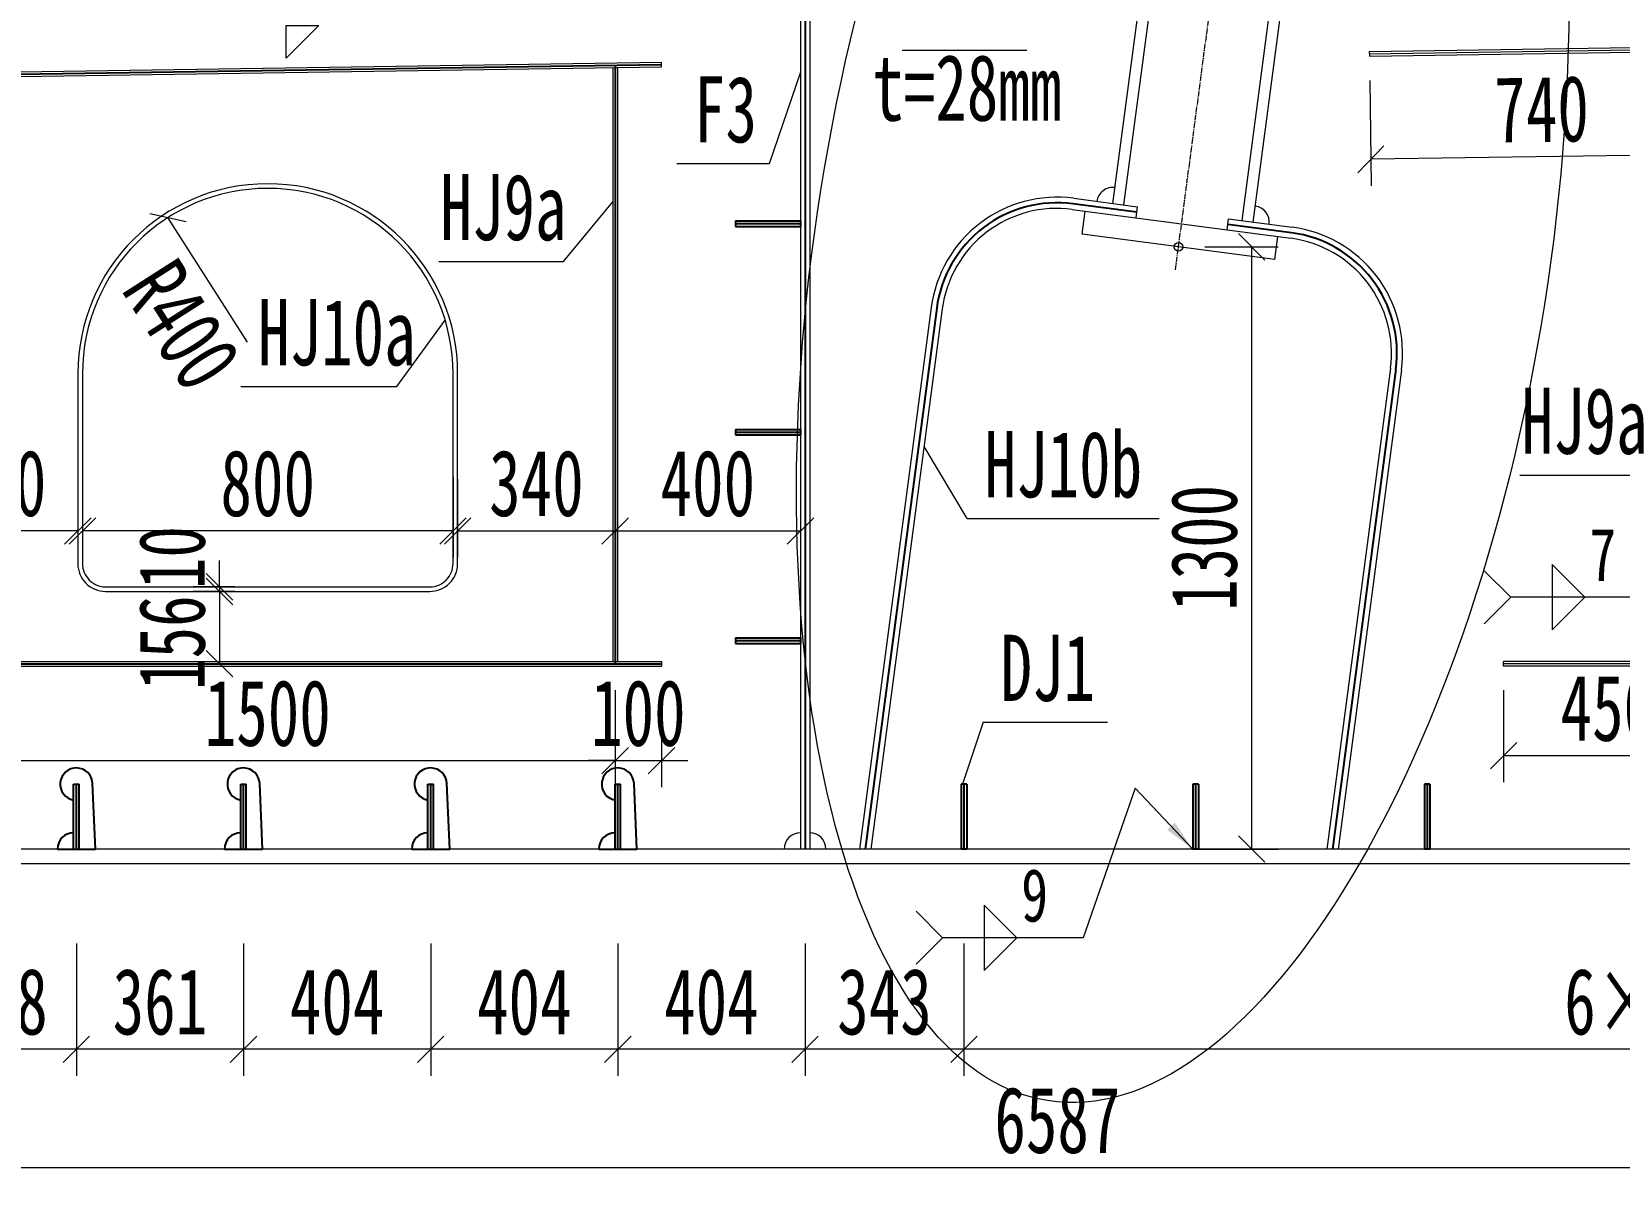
# Model space of a CAD drawing. Header units: millimetres. Extents: x 44597 to 300567, y -113054 to 73044.
# Drawn here: x 168044 to 171471, y -68275 to -65766 of the extents above; entities that cross this region are included whole.
import ezdxf
from ezdxf.enums import TextEntityAlignment as Align

# ---------------------------------------------------------------- set-up
doc = ezdxf.new("R2010")
doc.units = ezdxf.units.MM
doc.linetypes.add('CENTER2', pattern=[28.575, 19.05, -3.175, 3.175, -3.175])
doc.layers.get('Defpoints').update_dxf_attribs({"color": 8})
for name, color, linetype, lineweight in [('Dim', 4, 'Continuous', 15), ('中心线', 2, 'CENTER2', 15), ('文字', 7, 'Continuous', 15), ('细实线', 4, 'Continuous', 15), ('钢板粗线', 1, 'Continuous', 25), ('钢板细线', 6, 'Continuous', 15)]:
    doc.layers.add(name, color=color, linetype=linetype, lineweight=lineweight)
doc.layers.add('Text', color=4, linetype='Continuous')
doc.styles.add('111', font='', dxfattribs={"width": 0.7})
doc.styles.add('BM_Dim', font='', dxfattribs={"width": 0.85})
doc.styles.add('SMEDI', font='', dxfattribs={"width": 0.75})
doc.styles.get("Standard").update_dxf_attribs({"font": ''})
doc.styles.get('111').set_extended_font_data('仿宋_GB2312')
doc.styles.get('BM_Dim').set_extended_font_data('仿宋_GB2312')
doc.styles.get('SMEDI').set_extended_font_data('仿宋_GB2312')
doc.styles.get('Standard').set_extended_font_data('仿宋_GB2312')
doc.dimstyles.new('200', dxfattribs={"dimscale": 0, "dimtxt": 2.5, "dimasz": 1, "dimexe": 1, "dimexo": 1, "dimgap": 0.6, "dimtad": 1, "dimdec": 0, "dimdsep": 46, "dimtxsty": '111', "dimblk": 'OBLIQUE', "dimcen": 0, "dimclrd": 4, "dimclre": 4, "dimclrt": 4, "dimadec": 1, "dimazin": 2, "dimtfac": 1, "dimtdec": 0, "dimtix": 1, "dimtmove": 2, "dimatfit": 3, "dimfxl": 4, "dimfxlon": 1, "dimtolj": 1, "dimlwd": -1, "dimlwe": -1, "dimarcsym": 0})
doc.dimstyles.new('MSteel_1.0_1.0', dxfattribs={"dimtxt": 3, "dimasz": 1.2, "dimexe": 1, "dimexo": 1, "dimgap": 1, "dimtad": 3, "dimtoh": 1, "dimdec": 0, "dimzin": 0, "dimdsep": 46, "dimtxsty": 'Standard', "dimblk": 'ARCHTICK', "dimcen": 0.09, "dimclrd": 3, "dimclre": 3, "dimadec": 0, "dimazin": 0, "dimtfac": 1, "dimtdec": 4, "dimtofl": 0, "dimtmove": 0, "dimatfit": 3, "dimfxl": 1, "dimtolj": 1, "dimtzin": 0, "dimarcsym": 0})

# ---------------------------------------------------------------- blocks, each defined once
blk = doc.blocks.new('_Oblique')
at = {"color": 0, "linetype": 'ByBlock', "lineweight": -2}
blk.add_line((-0.5, -0.5), (0.5, 0.5), dxfattribs=at)
blk = doc.blocks.new('*D2559')
at = {"layer": 'Defpoints', "color": 0, "transparency": 16777216}
for p in [(166965, -67555.7), (173551.7, -67558.1), (166965, -68218.2)]:
    blk.add_point(p, dxfattribs=at)
at = {"layer": '细实线', "color": 4, "transparency": 16777216}
for p, q in [((166965, -67989.6), (166965, -68275.3)), ((173551.7, -67989.6), (173551.7, -68275.3)), ((173551.7, -68218.2), (166965, -68218.2))]:
    blk.add_line(p, q, dxfattribs=at)
at = {"layer": '细实线', "color": 4, "transparency": 16777216, "xscale": 57.14285714285715, "yscale": 57.14285714285715, "zscale": 57.14285714285715, "rotation": 180}
blk.add_blockref('_Oblique', (166965, -68218.2), dxfattribs=at)
at = {"layer": '细实线', "color": 4, "transparency": 16777216, "xscale": 57.14285714285715, "yscale": 57.14285714285715, "zscale": 57.14285714285715}
blk.add_blockref('_Oblique', (173551.7, -68218.2), dxfattribs=at)
at = {"layer": '细实线', "color": 4, "transparency": 16777216, "insert": (170258.4, -68116), "char_height": 142.86, "attachment_point": 5, "style": '111'}
blk.add_mtext('\\A1;6587', dxfattribs=at)
blk = doc.blocks.new('*D2561')
at = {"layer": 'Defpoints', "color": 0, "transparency": 16777216}
for p in [(169713.7, -67530.1), (170056.7, -67530.1), (169713.7, -67962.5)]:
    blk.add_point(p, dxfattribs=at)
at = {"layer": '细实线', "color": 4, "transparency": 16777216}
for p, q in [((169713.7, -67733.9), (169713.7, -68019.6)), ((170056.7, -67733.9), (170056.7, -68019.6)), ((170056.7, -67962.5), (169713.7, -67962.5))]:
    blk.add_line(p, q, dxfattribs=at)
at = {"layer": '细实线', "color": 4, "transparency": 16777216, "xscale": 57.14285714285715, "yscale": 57.14285714285715, "zscale": 57.14285714285715, "rotation": 180}
blk.add_blockref('_Oblique', (169713.7, -67962.5), dxfattribs=at)
at = {"layer": '细实线', "color": 4, "transparency": 16777216, "xscale": 57.14285714285715, "yscale": 57.14285714285715, "zscale": 57.14285714285715}
blk.add_blockref('_Oblique', (170056.7, -67962.5), dxfattribs=at)
at = {"layer": '细实线', "color": 4, "transparency": 16777216, "insert": (169885.2, -67860.2), "char_height": 142.86, "attachment_point": 5, "style": '111'}
blk.add_mtext('\\A1;343', dxfattribs=at)
blk = doc.blocks.new('全融透2')
at = {"layer": 'Dim'}
blk.add_line((0, 0), (-4.479, 0), dxfattribs=at)
for points in [[(-3.227, 2.645), (-3.227, 1.414), (-1.995, 1.414)], [(-3.227, -2.645), (-3.227, -1.414), (-1.995, -1.414)]]:
    blk.add_lwpolyline(points, close=True, dxfattribs=at)
for points in [[(-1.995, 1.206), (-3.227, 0), (-3.227, 1.206)], [(-5.479, 1), (-4.479, 0), (-5.479, -1)], [(-1.995, -1.206), (-3.227, 0), (-3.227, -1.206)]]:
    blk.add_lwpolyline(points, dxfattribs=at)
at = {"layer": 'Text', "style": 'SMEDI', "width": 0.75}
blk.add_text('熔透', height=2, dxfattribs=at).set_placement((-9.923, 0), align=Align.MIDDLE_LEFT)
blk = doc.blocks.new('*D2563')
at = {"layer": 'Defpoints', "color": 0, "transparency": 16777216}
for p in [(170519.9, -66230.1), (170506.6, -67530.1), (170677.8, -67530.1)]:
    blk.add_point(p, dxfattribs=at)
at = {"layer": '细实线', "color": 4, "transparency": 16777216}
for p, q in [((170577, -66230.1), (170734.9, -66230.1)), ((170677.8, -66230.1), (170677.8, -67530.1)), ((170563.8, -67530.1), (170734.9, -67530.1))]:
    blk.add_line(p, q, dxfattribs=at)
at = {"layer": '细实线', "color": 4, "transparency": 16777216, "xscale": 57.14285714285715, "yscale": 57.14285714285715, "zscale": 57.14285714285715}
for p, rotation in [((170677.8, -66230.1), 90), ((170677.8, -67530.1), 270)]:
    blk.add_blockref('_Oblique', p, dxfattribs=dict(at, rotation=rotation))
at = {"layer": '细实线', "color": 4, "transparency": 16777216, "insert": (170575.5, -66880.1), "char_height": 142.86, "attachment_point": 5, "rotation": 90, "style": '111'}
blk.add_mtext('\\A1;1300', dxfattribs=at)
blk = doc.blocks.new('角焊缝1')
at = {"layer": 'Dim'}
blk.add_line((-3101.175, 370.223), (-3106.48, 370.223), dxfattribs=at)
blk.add_lwpolyline([(-3104.907, 371.455), (-3104.907, 368.992), (-3103.675, 370.223)], close=True, dxfattribs=at)
blk.add_lwpolyline([(-3107.48, 369.223), (-3106.48, 370.223), (-3107.48, 371.223)], dxfattribs=at)
blk = doc.blocks.new('_ArchTick')
at = {"color": 0, "linetype": 'ByBlock', "const_width": 0.15}
blk.add_lwpolyline([(-0.5, -0.5), (0.5, 0.5)], dxfattribs=at)
blk = doc.blocks.new('*D6223')
at = {"layer": 'Defpoints', "color": 0}
for p in [(-3495, 32), (-495, 32), (-3495, -400.3)]:
    blk.add_point(p, dxfattribs=at)
at = {"layer": '细实线', "color": 4}
for p, q in [((-3495, -171.8), (-3495, -457.5)), ((-495, -171.8), (-495, -457.5)), ((-495, -400.3), (-3495, -400.3))]:
    blk.add_line(p, q, dxfattribs=at)
at = {"layer": '细实线', "color": 4, "xscale": 57.14285714285715, "yscale": 57.14285714285715, "zscale": 57.14285714285715, "rotation": 180}
blk.add_blockref('_Oblique', (-3495, -400.3), dxfattribs=at)
at = {"layer": '细实线', "color": 4, "xscale": 57.14285714285715, "yscale": 57.14285714285715, "zscale": 57.14285714285715}
blk.add_blockref('_Oblique', (-495, -400.3), dxfattribs=at)
at = {"layer": '细实线', "color": 4, "insert": (-1995, -298.1), "char_height": 142.86, "attachment_point": 5, "style": '111'}
blk.add_mtext('\\A1;6×500', dxfattribs=at)
blk = doc.blocks.new('*D6226')
at = {"layer": 'Defpoints', "color": 0}
for p in [(-2330, 432.2), (-1880, 437), (-1880, 233.5)]:
    blk.add_point(p, dxfattribs=at)
at = {"layer": '细实线', "color": 4}
for p, q in [((-1880, 379.9), (-1880, 176.4)), ((-2330, 375), (-2330, 176.4)), ((-2330, 233.5), (-1880, 233.5))]:
    blk.add_line(p, q, dxfattribs=at)
at = {"layer": '细实线', "color": 4, "xscale": 57.14285714285715, "yscale": 57.14285714285715, "zscale": 57.14285714285715, "rotation": 180}
blk.add_blockref('_Oblique', (-2330, 233.5), dxfattribs=at)
at = {"layer": '细实线', "color": 4, "xscale": 57.14285714285715, "yscale": 57.14285714285715, "zscale": 57.14285714285715}
blk.add_blockref('_Oblique', (-1880, 233.5), dxfattribs=at)
at = {"layer": '细实线', "color": 4, "insert": (-2105, 335.8), "char_height": 142.86, "attachment_point": 5, "style": '111'}
blk.add_mtext('\\A1;450', dxfattribs=at)
blk = doc.blocks.new('12-140加劲 无过焊孔')
at = {"layer": 'Defpoints'}
blk.add_line((38946.6, 32076.7), (38946.6, 32216.7), dxfattribs=at)
at = {"layer": '钢板粗线', "color": 7}
for p, q in [((38940.6, 32076.7), (38940.6, 32216.7)), ((38940.6, 32216.7), (38952.6, 32216.7)), ((38952.6, 32076.7), (38952.6, 32216.7)), ((38940.6, 32076.7), (38952.6, 32076.7))]:
    blk.add_line(p, q, dxfattribs=at)
blk = doc.blocks.new('*D6237')
at = {"layer": 'Defpoints', "color": 0}
for p in [(-2619.9, 1748.3), (-1880, 1759.4), (-2616.5, 1520.8)]:
    blk.add_point(p, dxfattribs=at)
at = {"layer": '细实线', "color": 4}
for p, q in [((-2619.1, 1691.2), (-2615.6, 1463.6)), ((-1879.1, 1702.3), (-1875.7, 1474.7)), ((-1876.6, 1531.9), (-2616.5, 1520.8))]:
    blk.add_line(p, q, dxfattribs=at)
at = {"layer": '细实线', "color": 4, "xscale": 57.14285714285715, "yscale": 57.14285714285715, "zscale": 57.14285714285715}
for p, rotation in [((-2616.5, 1520.8), 180.8593722433884), ((-1876.6, 1531.9), 0.8593722433884116)]:
    blk.add_blockref('_Oblique', p, dxfattribs=dict(at, rotation=rotation))
at = {"layer": '细实线', "color": 4, "insert": (-2248.1, 1628.5), "char_height": 142.86, "attachment_point": 5, "rotation": 0.8594, "style": '111'}
blk.add_mtext('\\A1;740', dxfattribs=at)
blk = doc.blocks.new('12-140加劲 有过焊孔')
at = {"layer": 'Defpoints'}
blk.add_line((0, 0), (0, 140), dxfattribs=at)
at = {"layer": '钢板粗线', "color": 7}
for p, q in [((-6, 0), (-6, 140)), ((-6, 140), (6, 140)), ((6, 0), (6, 140)), ((41, 0), (35, 141.5)), ((-41, 0), (41, 0))]:
    blk.add_line(p, q, dxfattribs=at)
for centre, start, end in [((0, 140), 2.441, 260.1291), ((-6, 0), 90, 180)]:
    blk.add_arc(centre, 35, start, end, dxfattribs=at)
blk = doc.blocks.new('*D2572')
at = {"layer": 'Defpoints', "color": 0, "transparency": 16777216}
for p in [(169713.7, -67530.1), (169309.6, -67562.1), (169309.6, -67962.5)]:
    blk.add_point(p, dxfattribs=at)
at = {"layer": '细实线', "color": 4, "transparency": 16777216}
for p, q in [((169309.6, -67733.9), (169309.6, -68019.6)), ((169713.7, -67733.9), (169713.7, -68019.6)), ((169713.7, -67962.5), (169309.6, -67962.5))]:
    blk.add_line(p, q, dxfattribs=at)
at = {"layer": '细实线', "color": 4, "transparency": 16777216, "xscale": 57.14285714285715, "yscale": 57.14285714285715, "zscale": 57.14285714285715, "rotation": 180}
blk.add_blockref('_Oblique', (169309.6, -67962.5), dxfattribs=at)
at = {"layer": '细实线', "color": 4, "transparency": 16777216, "xscale": 57.14285714285715, "yscale": 57.14285714285715, "zscale": 57.14285714285715}
blk.add_blockref('_Oblique', (169713.7, -67962.5), dxfattribs=at)
at = {"layer": '细实线', "color": 4, "transparency": 16777216, "insert": (169511.6, -67860.2), "char_height": 142.86, "attachment_point": 5, "style": '111'}
blk.add_mtext('\\A1;404', dxfattribs=at)
blk = doc.blocks.new('*D2573')
at = {"layer": 'Defpoints', "color": 0, "transparency": 16777216}
for p in [(168905.5, -67562.1), (169309.6, -67562.1), (168905.5, -67962.5)]:
    blk.add_point(p, dxfattribs=at)
at = {"layer": '细实线', "color": 4, "transparency": 16777216}
for p, q in [((168905.5, -67733.9), (168905.5, -68019.6)), ((169309.6, -67733.9), (169309.6, -68019.6)), ((169309.6, -67962.5), (168905.5, -67962.5))]:
    blk.add_line(p, q, dxfattribs=at)
at = {"layer": '细实线', "color": 4, "transparency": 16777216, "xscale": 57.14285714285715, "yscale": 57.14285714285715, "zscale": 57.14285714285715, "rotation": 180}
blk.add_blockref('_Oblique', (168905.5, -67962.5), dxfattribs=at)
at = {"layer": '细实线', "color": 4, "transparency": 16777216, "xscale": 57.14285714285715, "yscale": 57.14285714285715, "zscale": 57.14285714285715}
blk.add_blockref('_Oblique', (169309.6, -67962.5), dxfattribs=at)
at = {"layer": '细实线', "color": 4, "transparency": 16777216, "insert": (169107.5, -67860.2), "char_height": 142.86, "attachment_point": 5, "style": '111'}
blk.add_mtext('\\A1;404', dxfattribs=at)
blk = doc.blocks.new('*D2574')
at = {"layer": 'Defpoints', "color": 0, "transparency": 16777216}
for p in [(168501.4, -67562.1), (168905.5, -67562.1), (168501.4, -67962.5)]:
    blk.add_point(p, dxfattribs=at)
at = {"layer": '细实线', "color": 4, "transparency": 16777216}
for p, q in [((168501.4, -67733.9), (168501.4, -68019.6)), ((168905.5, -67733.9), (168905.5, -68019.6)), ((168905.5, -67962.5), (168501.4, -67962.5))]:
    blk.add_line(p, q, dxfattribs=at)
at = {"layer": '细实线', "color": 4, "transparency": 16777216, "xscale": 57.14285714285715, "yscale": 57.14285714285715, "zscale": 57.14285714285715, "rotation": 180}
blk.add_blockref('_Oblique', (168501.4, -67962.5), dxfattribs=at)
at = {"layer": '细实线', "color": 4, "transparency": 16777216, "xscale": 57.14285714285715, "yscale": 57.14285714285715, "zscale": 57.14285714285715}
blk.add_blockref('_Oblique', (168905.5, -67962.5), dxfattribs=at)
at = {"layer": '细实线', "color": 4, "transparency": 16777216, "insert": (168703.5, -67860.2), "char_height": 142.86, "attachment_point": 5, "style": '111'}
blk.add_mtext('\\A1;404', dxfattribs=at)
blk = doc.blocks.new('*D2583')
at = {"layer": 'Defpoints', "color": 0, "transparency": 16777216}
for p in [(168140.7, -67562.1), (168501.4, -67562.1), (168140.7, -67962.5)]:
    blk.add_point(p, dxfattribs=at)
at = {"layer": '细实线', "color": 4, "transparency": 16777216}
for p, q in [((168140.7, -67733.9), (168140.7, -68019.6)), ((168501.4, -67733.9), (168501.4, -68019.6)), ((168501.4, -67962.5), (168140.7, -67962.5))]:
    blk.add_line(p, q, dxfattribs=at)
at = {"layer": '细实线', "color": 4, "transparency": 16777216, "xscale": 57.14285714285715, "yscale": 57.14285714285715, "zscale": 57.14285714285715, "rotation": 180}
blk.add_blockref('_Oblique', (168140.7, -67962.5), dxfattribs=at)
at = {"layer": '细实线', "color": 4, "transparency": 16777216, "xscale": 57.14285714285715, "yscale": 57.14285714285715, "zscale": 57.14285714285715}
blk.add_blockref('_Oblique', (168501.4, -67962.5), dxfattribs=at)
at = {"layer": '细实线', "color": 4, "transparency": 16777216, "insert": (168321, -67860.2), "char_height": 142.86, "attachment_point": 5, "style": '111'}
blk.add_mtext('\\A1;361', dxfattribs=at)
blk = doc.blocks.new('*D2584')
at = {"layer": 'Defpoints', "color": 0, "transparency": 16777216}
for p in [(167812.8, -67562.1), (168140.7, -67562.1), (167812.8, -67962.5)]:
    blk.add_point(p, dxfattribs=at)
at = {"layer": '细实线', "color": 4, "transparency": 16777216}
for p, q in [((167812.8, -67733.9), (167812.8, -68019.6)), ((168140.7, -67733.9), (168140.7, -68019.6)), ((168140.7, -67962.5), (167812.8, -67962.5))]:
    blk.add_line(p, q, dxfattribs=at)
at = {"layer": '细实线', "color": 4, "transparency": 16777216, "xscale": 57.14285714285715, "yscale": 57.14285714285715, "zscale": 57.14285714285715, "rotation": 180}
blk.add_blockref('_Oblique', (167812.8, -67962.5), dxfattribs=at)
at = {"layer": '细实线', "color": 4, "transparency": 16777216, "xscale": 57.14285714285715, "yscale": 57.14285714285715, "zscale": 57.14285714285715}
blk.add_blockref('_Oblique', (168140.7, -67962.5), dxfattribs=at)
at = {"layer": '细实线', "color": 4, "transparency": 16777216, "insert": (167976.7, -67860.2), "char_height": 142.86, "attachment_point": 5, "style": '111'}
blk.add_mtext('\\A1;328', dxfattribs=at)
blk = doc.blocks.new('*D2592')
at = {"layer": 'Defpoints', "color": 0, "transparency": 16777216}
for p in [(167803.7, -67130.1), (169303.7, -67130.1), (169303.7, -67339.4)]:
    blk.add_point(p, dxfattribs=at)
at = {"layer": '细实线', "color": 4, "transparency": 16777216}
for p, q in [((167803.7, -67187.3), (167803.7, -67396.6)), ((169303.7, -67187.3), (169303.7, -67396.6)), ((167803.7, -67339.4), (169303.7, -67339.4))]:
    blk.add_line(p, q, dxfattribs=at)
at = {"layer": '细实线', "color": 4, "transparency": 16777216, "xscale": 57.14285714285715, "yscale": 57.14285714285715, "zscale": 57.14285714285715, "rotation": 180}
blk.add_blockref('_Oblique', (167803.7, -67339.4), dxfattribs=at)
at = {"layer": '细实线', "color": 4, "transparency": 16777216, "xscale": 57.14285714285715, "yscale": 57.14285714285715, "zscale": 57.14285714285715}
blk.add_blockref('_Oblique', (169303.7, -67339.4), dxfattribs=at)
at = {"layer": '细实线', "color": 4, "transparency": 16777216, "insert": (168553.7, -67237.2), "char_height": 142.86, "attachment_point": 5, "style": '111'}
blk.add_mtext('\\A1;1500', dxfattribs=at)
blk = doc.blocks.new('*D2593')
at = {"layer": 'Defpoints', "color": 0, "transparency": 16777216}
for p in [(169303.7, -67130.1), (169403.7, -67132.3), (169403.7, -67339.4)]:
    blk.add_point(p, dxfattribs=at)
at = {"layer": '细实线', "color": 4, "transparency": 16777216}
for p, q in [((169303.7, -67187.3), (169303.7, -67396.6)), ((169403.7, -67189.4), (169403.7, -67396.6)), ((169303.7, -67339.4), (169246.5, -67339.4)), ((169303.7, -67339.4), (169403.7, -67339.4)), ((169403.7, -67339.4), (169460.8, -67339.4))]:
    blk.add_line(p, q, dxfattribs=at)
at = {"layer": '细实线', "color": 4, "transparency": 16777216, "xscale": 57.14285714285715, "yscale": 57.14285714285715, "zscale": 57.14285714285715}
blk.add_blockref('_Oblique', (169303.7, -67339.4), dxfattribs=at)
at = {"layer": '细实线', "color": 4, "transparency": 16777216, "xscale": 57.14285714285715, "yscale": 57.14285714285715, "zscale": 57.14285714285715, "rotation": 180}
blk.add_blockref('_Oblique', (169403.7, -67339.4), dxfattribs=at)
at = {"layer": '细实线', "color": 4, "transparency": 16777216, "insert": (169353.7, -67237.2), "char_height": 142.86, "attachment_point": 5, "style": '111'}
blk.add_mtext('\\A1;100', dxfattribs=at)
blk = doc.blocks.new('*D2594')
at = {"layer": 'Defpoints', "color": 0, "transparency": 16777216}
for p in [(169703.7, -66684), (169303.7, -66691.4), (169703.7, -66843.5)]:
    blk.add_point(p, dxfattribs=at)
at = {"layer": '细实线', "color": 4, "transparency": 16777216}
for p, q in [((169303.7, -66748.5), (169303.7, -66900.6)), ((169703.7, -66741.2), (169703.7, -66900.6)), ((169303.7, -66843.5), (169703.7, -66843.5))]:
    blk.add_line(p, q, dxfattribs=at)
at = {"layer": '细实线', "color": 4, "transparency": 16777216, "xscale": 57.14285714285715, "yscale": 57.14285714285715, "zscale": 57.14285714285715, "rotation": 180}
blk.add_blockref('_Oblique', (169303.7, -66843.5), dxfattribs=at)
at = {"layer": '细实线', "color": 4, "transparency": 16777216, "xscale": 57.14285714285715, "yscale": 57.14285714285715, "zscale": 57.14285714285715}
blk.add_blockref('_Oblique', (169703.7, -66843.5), dxfattribs=at)
at = {"layer": '细实线', "color": 4, "transparency": 16777216, "insert": (169503.7, -66741.2), "char_height": 142.86, "attachment_point": 5, "style": '111'}
blk.add_mtext('\\A1;400', dxfattribs=at)
blk = doc.blocks.new('*D2596')
at = {"layer": 'Defpoints', "color": 0, "transparency": 16777216}
for p in [(168963.7, -66674.5), (169303.7, -66668.2), (169303.7, -66843.5)]:
    blk.add_point(p, dxfattribs=at)
at = {"layer": '细实线', "color": 4, "transparency": 16777216}
for p, q in [((169303.7, -66725.4), (169303.7, -66900.6)), ((168963.7, -66731.7), (168963.7, -66900.6)), ((168963.7, -66843.5), (169303.7, -66843.5))]:
    blk.add_line(p, q, dxfattribs=at)
at = {"layer": '细实线', "color": 4, "transparency": 16777216, "xscale": 57.14285714285715, "yscale": 57.14285714285715, "zscale": 57.14285714285715, "rotation": 180}
blk.add_blockref('_Oblique', (168963.7, -66843.5), dxfattribs=at)
at = {"layer": '细实线', "color": 4, "transparency": 16777216, "xscale": 57.14285714285715, "yscale": 57.14285714285715, "zscale": 57.14285714285715}
blk.add_blockref('_Oblique', (169303.7, -66843.5), dxfattribs=at)
at = {"layer": '细实线', "color": 4, "transparency": 16777216, "insert": (169133.7, -66741.2), "char_height": 142.86, "attachment_point": 5, "style": '111'}
blk.add_mtext('\\A1;340', dxfattribs=at)
blk = doc.blocks.new('*D2597')
at = {"layer": 'Defpoints', "color": 0, "transparency": 16777216}
for p in [(168153.7, -66676.1), (168953.7, -66669.8), (168153.7, -66843.5)]:
    blk.add_point(p, dxfattribs=at)
at = {"layer": '细实线', "color": 4, "transparency": 16777216}
for p, q in [((168153.7, -66733.2), (168153.7, -66900.6)), ((168953.7, -66726.9), (168953.7, -66900.6)), ((168953.7, -66843.5), (168153.7, -66843.5))]:
    blk.add_line(p, q, dxfattribs=at)
at = {"layer": '细实线', "color": 4, "transparency": 16777216, "xscale": 57.14285714285715, "yscale": 57.14285714285715, "zscale": 57.14285714285715, "rotation": 180}
blk.add_blockref('_Oblique', (168153.7, -66843.5), dxfattribs=at)
at = {"layer": '细实线', "color": 4, "transparency": 16777216, "xscale": 57.14285714285715, "yscale": 57.14285714285715, "zscale": 57.14285714285715}
blk.add_blockref('_Oblique', (168953.7, -66843.5), dxfattribs=at)
at = {"layer": '细实线', "color": 4, "transparency": 16777216, "insert": (168553.7, -66741.2), "char_height": 142.86, "attachment_point": 5, "style": '111'}
blk.add_mtext('\\A1;800', dxfattribs=at)
blk = doc.blocks.new('*D2598')
at = {"layer": 'Defpoints', "color": 0, "transparency": 16777216}
for p in [(167803.7, -66668.2), (168143.7, -66674.5), (167803.7, -66843.5)]:
    blk.add_point(p, dxfattribs=at)
at = {"layer": '细实线', "color": 4, "transparency": 16777216}
for p, q in [((167803.7, -66725.4), (167803.7, -66900.6)), ((168143.7, -66731.7), (168143.7, -66900.6)), ((168143.7, -66843.5), (167803.7, -66843.5))]:
    blk.add_line(p, q, dxfattribs=at)
at = {"layer": '细实线', "color": 4, "transparency": 16777216, "xscale": 57.14285714285715, "yscale": 57.14285714285715, "zscale": 57.14285714285715, "rotation": 180}
blk.add_blockref('_Oblique', (167803.7, -66843.5), dxfattribs=at)
at = {"layer": '细实线', "color": 4, "transparency": 16777216, "xscale": 57.14285714285715, "yscale": 57.14285714285715, "zscale": 57.14285714285715}
blk.add_blockref('_Oblique', (168143.7, -66843.5), dxfattribs=at)
at = {"layer": '细实线', "color": 4, "transparency": 16777216, "insert": (167973.7, -66741.2), "char_height": 142.86, "attachment_point": 5, "style": '111'}
blk.add_mtext('\\A1;340', dxfattribs=at)
blk = doc.blocks.new('*D2599')
at = {"layer": 'Defpoints', "color": 0, "transparency": 16777216}
for p in [(168539.8, -66964.1), (168449.7, -66974.1), (168539.8, -66974.1)]:
    blk.add_point(p, dxfattribs=at)
at = {"layer": '细实线', "color": 4, "transparency": 16777216}
for p, q in [((168449.7, -66964.1), (168449.7, -66907)), ((168482.7, -66964.1), (168392.6, -66964.1)), ((168449.7, -66964.1), (168449.7, -66974.1)), ((168482.7, -66974.1), (168392.6, -66974.1)), ((168449.7, -66974.1), (168449.7, -67031.3))]:
    blk.add_line(p, q, dxfattribs=at)
at = {"layer": '细实线', "color": 4, "transparency": 16777216, "xscale": 57.14285714285715, "yscale": 57.14285714285715, "zscale": 57.14285714285715}
for p, rotation in [((168449.7, -66964.1), 270), ((168449.7, -66974.1), 90)]:
    blk.add_blockref('_Oblique', p, dxfattribs=dict(at, rotation=rotation))
at = {"layer": '细实线', "color": 4, "transparency": 16777216, "insert": (168347.5, -66901.1), "char_height": 142.86, "attachment_point": 5, "rotation": 90, "style": '111'}
blk.add_mtext('\\A1;10', dxfattribs=at)
blk = doc.blocks.new('*D2600')
at = {"layer": 'Defpoints', "color": 0, "transparency": 16777216}
for p in [(168539.8, -66974.1), (168449.7, -67130.1), (168539.8, -67130.1)]:
    blk.add_point(p, dxfattribs=at)
at = {"layer": '细实线', "color": 4, "transparency": 16777216}
for p, q in [((168482.7, -66974.1), (168392.6, -66974.1)), ((168449.7, -66974.1), (168449.7, -67130.1)), ((168482.7, -67130.1), (168392.6, -67130.1))]:
    blk.add_line(p, q, dxfattribs=at)
at = {"layer": '细实线', "color": 4, "transparency": 16777216, "xscale": 57.14285714285715, "yscale": 57.14285714285715, "zscale": 57.14285714285715}
for p, rotation in [((168449.7, -66974.1), 90), ((168449.7, -67130.1), 270)]:
    blk.add_blockref('_Oblique', p, dxfattribs=dict(at, rotation=rotation))
at = {"layer": '细实线', "color": 4, "transparency": 16777216, "insert": (168347.5, -67084.7), "char_height": 142.86, "attachment_point": 5, "rotation": 90, "style": '111'}
blk.add_mtext('\\A1;156', dxfattribs=at)
blk = doc.blocks.new('14-160加劲 无过焊孔')
at = {"layer": 'Defpoints'}
blk.add_line((38609.4, 32076.7), (38609.4, 32216.7), dxfattribs=at)
at = {"layer": '钢板粗线', "color": 7}
for p, q in [((38603.4, 32076.7), (38603.4, 32216.7)), ((38603.4, 32216.7), (38615.4, 32216.7)), ((38615.4, 32076.7), (38615.4, 32216.7)), ((38603.4, 32076.7), (38615.4, 32076.7))]:
    blk.add_line(p, q, dxfattribs=at)
blk = doc.blocks.new('ddd')
at = {"color": 8}
for p, q in [((-2619.9, 1748.3), (-16.3, 1787.4)), ((-279.7, 432), (-2330, 432))]:
    blk.add_line(p, q, dxfattribs=at)
at = {"layer": '细实线'}
blk.add_line((-2294.7, 839.2), (-2025.9, 839.2), dxfattribs=at)
at = {"layer": '细实线', "color": 8}
blk.add_line((-3125.6, 163.2), (-3238, -159.6), dxfattribs=at)
at = {"layer": '钢板细线'}
for p, q in [((-2620, 1753.3), (-16.4, 1792.4)), ((-2619.8, 1743.3), (-16.2, 1782.4)), ((-2620, 1753.3), (-2619.8, 1743.3)), ((-2330, 427), (-2330, 437)), ((-279.7, 437), (-2330, 437)), ((-279.7, 427), (-2330, 427))]:
    blk.add_line(p, q, dxfattribs=at)
at = {"layer": '细实线', "color": 8, "xscale": 57.1428571428572, "yscale": 57.1428571428572, "zscale": 57.1428571428572}
for p in [(175198.4, -20580.1), (173972, -21315.2)]:
    blk.add_blockref('角焊缝1', p, dxfattribs=at)
at = {"layer": '钢板细线', "rotation": 180.0000000000021}
for p in [(35451.6, 32248.7), (35951.6, 32248.7), (36451.6, 32248.7)]:
    blk.add_blockref('12-140加劲 无过焊孔', p, dxfattribs=at)
at = {"layer": 'Text', "color": 8, "style": 'SMEDI', "width": 0.75}
for s, p in [('7', (-2145.2, 667.5)), ('9', (-3371.6, -67.6))]:
    blk.add_text(s, height=114.3, dxfattribs=at).set_placement(p, align=Align.MIDDLE_LEFT)
at = {"layer": '文字', "style": 'BM_Dim', "width": 0.7}
blk.add_text('HJ9a', height=142.86, dxfattribs=at).set_placement((-2155.2, 842.2), align=Align.BOTTOM_CENTER)
at = {"layer": '细实线'}
dim = blk.add_aligned_dim(p1=(-1880, 1759.4), p2=(-2619.9, 1748.3), distance=227.6, dimstyle='200', override={"dimscale": 57.142857, "dimblk": 'Oblique'}, dxfattribs=at)
dim.commit()
dim.dimension.update_dxf_attribs({"geometry": '*D6237', "text_midpoint": (-2248.1, 1628.5)})
dim = blk.add_linear_dim(base=(-1880, 233.5), p1=(-2330, 432.2), p2=(-1880, 437), dimstyle='200', override={"dimscale": 57.142857, "dimblk": 'Oblique'}, dxfattribs=at)
dim.commit()
dim.dimension.update_dxf_attribs({"geometry": '*D6226', "text_midpoint": (-2105, 335.8)})
dim = blk.add_linear_dim(base=(-3495, -400.3), p1=(-495, 32), p2=(-3495, 32), text='6×500', dimstyle='200', override={"dimscale": 57.142857, "dimtxsty": '111', "dimblk": 'Oblique'}, dxfattribs=at)
dim.commit()
dim.dimension.update_dxf_attribs({"geometry": '*D6223', "text_midpoint": (-1995, -298.1)})
at = {"layer": 'Dim', "color": 8}
blk.add_leader([(-3001, 31.5), (-3125.6, 163.2)], dimstyle='MSteel_1.0_1.0', override={"dimscale": 57.142857, "dimclrd": 8}, dxfattribs=at)

msp = doc.modelspace()

# ---------------------------------------------------------------- linework, layer by layer
at = {"layer": 'Defpoints', "color": 8}
for p, q in [((169713.7, -65350.8), (169713.7, -67530.1)), ((165945.5, -65888.6), (169403.7, -65836.7)), ((169303.7, -65838.2), (169303.7, -67130.1))]:
    msp.add_line(p, q, dxfattribs=at)
at = {"layer": 'Defpoints'}
for p, q in [((169997.9, -66362.8), (169843.4, -67530.1)), ((170989.3, -66494), (170852.2, -67530.1)), ((167090.4, -67130.1), (169403.7, -67130.1))]:
    msp.add_line(p, q, dxfattribs=at)
for points in [[(170429.9, -66155.7), (170292.1, -66137.4, 0.414214), (169997.9, -66362.8)], [(170989.3, -66494, 0.414214), (170763.9, -66199.9), (170626.2, -66181.7)]]:
    msp.add_lwpolyline(points, format="xyb", dxfattribs=at)
at = {"layer": '中心线', "ltscale": 0.6}
msp.add_line((170513.3, -66280), (170679.2, -65026.1), dxfattribs=at)
at = {"layer": '细实线'}
for p, q in [((169923.3, -65805.5), (170192.1, -65805.5)), ((169636.6, -66050.7), (169704.9, -65852.5)), ((169437, -66050.7), (169636.6, -66050.7)), ((169191.9, -66261.6), (169298.7, -66133.1)), ((168923.1, -66261.6), (169191.9, -66261.6)), ((168832.1, -66532), (168936.5, -66388.3)), ((168495.3, -66532), (168832.1, -66532)), ((170063.6, -66816.9), (169970.5, -66661.5)), ((170063.6, -66816.9), (170478.3, -66816.9)), ((170098.1, -67256.4), (170053.5, -67390.1)), ((170098.1, -67256.4), (170366.8, -67256.4))]:
    msp.add_line(p, q, dxfattribs=at)
at = {"layer": '细实线', "color": 4}
msp.add_line((168510.2, -66436.2), (168338.3, -66167.1), dxfattribs=at)
at = {"layer": '细实线'}
msp.add_circle((170519.9, -66230.1), 9.48, dxfattribs=at)
msp.add_ellipse((170528.8, -66231.4), major_axis=(-291.6, -1841.9), ratio=0.42395, dxfattribs=at)
at = {"layer": '钢板细线'}
for p, q in [((170378.4, -66136.8), (170508.6, -65153.4)), ((170402.2, -66139.9), (170532.4, -65156.6)), ((170657, -66173.6), (170787.1, -65190.3)), ((170680.8, -66176.8), (170810.9, -65193.4)), ((165945.4, -65883.6), (169403.6, -65831.7)), ((169403.8, -65841.7), (169403.6, -65831.7)), ((165945.5, -65893.6), (169403.8, -65841.7)), ((169298.7, -65843.3), (169298.7, -67125.1)), ((169308.7, -65843.2), (169308.7, -67125.1)), ((170290.5, -66149.3), (170762.4, -66211.8)), ((170311.7, -66202.6), (170318.2, -66153)), ((170428.3, -66167.6), (170431.4, -66143.8)), ((170624.6, -66193.6), (170627.7, -66169.8)), ((170728.1, -66257.7), (170311.7, -66202.6)), ((170728.1, -66257.7), (170734.6, -66208.1)), ((169986.1, -66361.2), (169831.3, -67530.1)), ((170009.8, -66364.4), (169855.5, -67530.1)), ((170977.4, -66492.4), (170840, -67530.1)), ((171001.2, -66495.6), (170864.3, -67530.1)), ((167090.4, -67125.1), (169403.7, -67125.1)), ((167090.4, -67135.1), (169403.7, -67135.1)), ((169403.7, -67125.1), (169403.7, -67135.1)), ((173551.7, -67530.1), (166965, -67530.1)), ((173551.7, -67562.1), (166965, -67562.1))]:
    msp.add_line(p, q, dxfattribs=at)
at = {"layer": '钢板细线', "color": 3}
for p, q in [((169703.7, -65351.3), (169703.7, -67530.1)), ((169723.7, -65351.5), (169723.7, -67530.1))]:
    msp.add_line(p, q, dxfattribs=at)
at = {"layer": '钢板细线'}
for points in [[(168203.7, -66974.1), (168903.7, -66974.1, 0.414214), (168963.7, -66914.1), (168963.7, -66504.1, 1), (168143.7, -66504.1), (168143.7, -66914.1, 0.414214)], [(168203.7, -66964.1), (168903.7, -66964.1, 0.414214), (168953.7, -66914.1), (168953.7, -66504.1, 1), (168153.7, -66504.1), (168153.7, -66914.1, 0.414214)]]:
    msp.add_lwpolyline(points, format="xyb", close=True, dxfattribs=at)
for points in [[(170293.6, -66125.5, 0.414214), (169986.1, -66361.2)], [(170290.5, -66149.3, 0.414214), (170009.8, -66364.4)], [(171001.2, -66495.6, 0.414214), (170765.5, -66188)], [(170977.4, -66492.4, 0.414214), (170762.4, -66211.8)]]:
    msp.add_lwpolyline(points, format="xyb", dxfattribs=at)
for points in [[(170293.6, -66125.5), (170431.4, -66143.8)], [(170627.7, -66169.8), (170765.5, -66188)]]:
    msp.add_lwpolyline(points, dxfattribs=at)
for centre, start, end in [((170378.4, -66136.8), 82.4596, 172.4596), ((170680.8, -66176.8), 352.4596, 82.4596), ((169703.7, -67530.1), 90, 180), ((169723.7, -67530.1), 0, 90)]:
    msp.add_arc(centre, 35, start, end, dxfattribs=at)

# ---------------------------------------------------------------- block references
at = {"layer": '细实线'}
msp.add_blockref('ddd', (173551.7, -67562.1), dxfattribs=at)
at = {"layer": '细实线', "color": 8, "xscale": 57.1428571428572, "yscale": 57.1428571428572, "zscale": 57.1428571428572}
msp.add_blockref('全融透2', (168778, -65671.6), dxfattribs=at)
at = {"layer": '细实线', "color": 4, "xscale": 57.14285714285714, "yscale": 57.14285714285714, "zscale": 57.14285714285714, "rotation": 302.5831107516607}
msp.add_blockref('_Oblique', (168338.3, -66167.1), dxfattribs=at)
at = {"layer": '钢板细线'}
for name, p, rotation in [('14-160加劲 无过焊孔', (137487, -27570.8), 269.9999999999866), ('14-160加劲 无过焊孔', (137487, -28020.8), 269.9999999999866), ('14-160加劲 无过焊孔', (137487, -28470.8), 269.9999999999866), ('12-140加劲 有过焊孔', (168140.7, -67530.1), 359.9999999999936), ('12-140加劲 有过焊孔', (168501.4, -67530.1), 359.9999999999936), ('12-140加劲 有过焊孔', (168905.5, -67530.1), 359.9999999999936), ('12-140加劲 有过焊孔', (169309.6, -67530.1), 359.9999999999936)]:
    msp.add_blockref(name, p, dxfattribs=dict(at, rotation=rotation))

# ---------------------------------------------------------------- texts
at = {"layer": '文字', "style": 'BM_Dim', "width": 0.7}
for s, p in [('t=28mm', (170062.8, -66000.9)), ('F3', (169541.9, -66047.7)), ('HJ9a', (169062.6, -66258.6)), ('HJ10a', (168702.9, -66528.9)), ('HJ10b', (170271.2, -66813.8)), ('DJ1', (170237.6, -67253.4))]:
    msp.add_text(s, height=142.86, dxfattribs=at).set_placement(p, align=Align.BOTTOM_CENTER)
at = {"layer": '细实线', "color": 4, "insert": (168367.9, -66399.3), "char_height": 142.86, "attachment_point": 5, "rotation": 302.5831, "style": '111'}
msp.add_mtext('\\A1;R400', dxfattribs=at)

# ---------------------------------------------------------------- dimensions: what is measured, and where the dimension line sits
at = {"layer": '细实线'}
for base, p1, p2, angle, picture, middle in [((170677.8, -67530.1), (170519.9, -66230.1), (170506.6, -67530.1), 90, '*D2563', (170575.5, -66880.1)), ((169303.7, -66843.5), (168963.7, -66674.5), (169303.7, -66668.2), 180, '*D2596', (169133.7, -66741.2))]:
    dim = msp.add_linear_dim(base=base, p1=p1, p2=p2, angle=angle, dimstyle='200', override={"dimscale": 57.142857, "dimblk": 'Oblique'}, dxfattribs=at)
    dim.commit()
    dim.dimension.update_dxf_attribs({"geometry": picture, "text_midpoint": middle})
for base, p1, p2, override, picture, middle in [((167803.7, -66843.5), (168143.7, -66674.5), (167803.7, -66668.2), {"dimscale": 57.142857, "dimblk": 'Oblique'}, '*D2598', (167973.7, -66741.2)), ((168153.7, -66843.5), (168953.7, -66669.8), (168153.7, -66676.1), {"dimscale": 57.142857, "dimblk": 'Oblique'}, '*D2597', (168553.7, -66741.2)), ((169703.7, -66843.5), (169303.7, -66691.4), (169703.7, -66684), {"dimscale": 57.142857, "dimblk": 'Oblique'}, '*D2594', (169503.7, -66741.2)), ((169303.7, -67339.4), (167803.7, -67130.1), (169303.7, -67130.1), {"dimscale": 57.142857, "dimblk": 'Oblique'}, '*D2592', (168553.7, -67237.2)), ((169403.7, -67339.4), (169303.7, -67130.1), (169403.7, -67132.3), {"dimscale": 57.142857, "dimblk": 'Oblique'}, '*D2593', (169353.7, -67237.2)), ((169309.6, -67962.5), (169713.7, -67530.1), (169309.6, -67562.1), {"dimscale": 57.142857, "dimblk": 'Oblique'}, '*D2572', (169511.6, -67860.2)), ((169713.7, -67962.5), (170056.7, -67530.1), (169713.7, -67530.1), {"dimscale": 57.142857, "dimblk": 'Oblique'}, '*D2561', (169885.2, -67860.2)), ((166965, -68218.2), (173551.7, -67558.1), (166965, -67555.7), {"dimscale": 57.142857, "dimtxsty": '111', "dimblk": 'Oblique'}, '*D2559', (170258.4, -68116)), ((167812.8, -67962.5), (168140.7, -67562.1), (167812.8, -67562.1), {"dimscale": 57.142857, "dimblk": 'Oblique'}, '*D2584', (167976.7, -67860.2)), ((168140.7, -67962.5), (168501.4, -67562.1), (168140.7, -67562.1), {"dimscale": 57.142857, "dimblk": 'Oblique'}, '*D2583', (168321, -67860.2)), ((168501.4, -67962.5), (168905.5, -67562.1), (168501.4, -67562.1), {"dimscale": 57.142857, "dimblk": 'Oblique'}, '*D2574', (168703.5, -67860.2)), ((168905.5, -67962.5), (169309.6, -67562.1), (168905.5, -67562.1), {"dimscale": 57.142857, "dimblk": 'Oblique'}, '*D2573', (169107.5, -67860.2))]:
    dim = msp.add_linear_dim(base=base, p1=p1, p2=p2, dimstyle='200', override=override, dxfattribs=at)
    dim.commit()
    dim.dimension.update_dxf_attribs({"geometry": picture, "text_midpoint": middle})
for base, p1, p2, picture, middle in [((168449.7, -66974.1), (168539.8, -66964.1), (168539.8, -66974.1), '*D2599', (168347.5, -66901.1)), ((168449.7, -67130.1), (168539.8, -66974.1), (168539.8, -67130.1), '*D2600', (168347.5, -67084.7))]:
    dim = msp.add_linear_dim(base=base, p1=p1, p2=p2, angle=90, dimstyle='200', override={"dimscale": 57.142857, "dimblk": 'Oblique'}, dxfattribs=at)
    dim.commit()
    dim.dimension.update_dxf_attribs({"geometry": picture, "text_midpoint": middle, "dimtype": 160})

doc.saveas('drawing.dxf')
